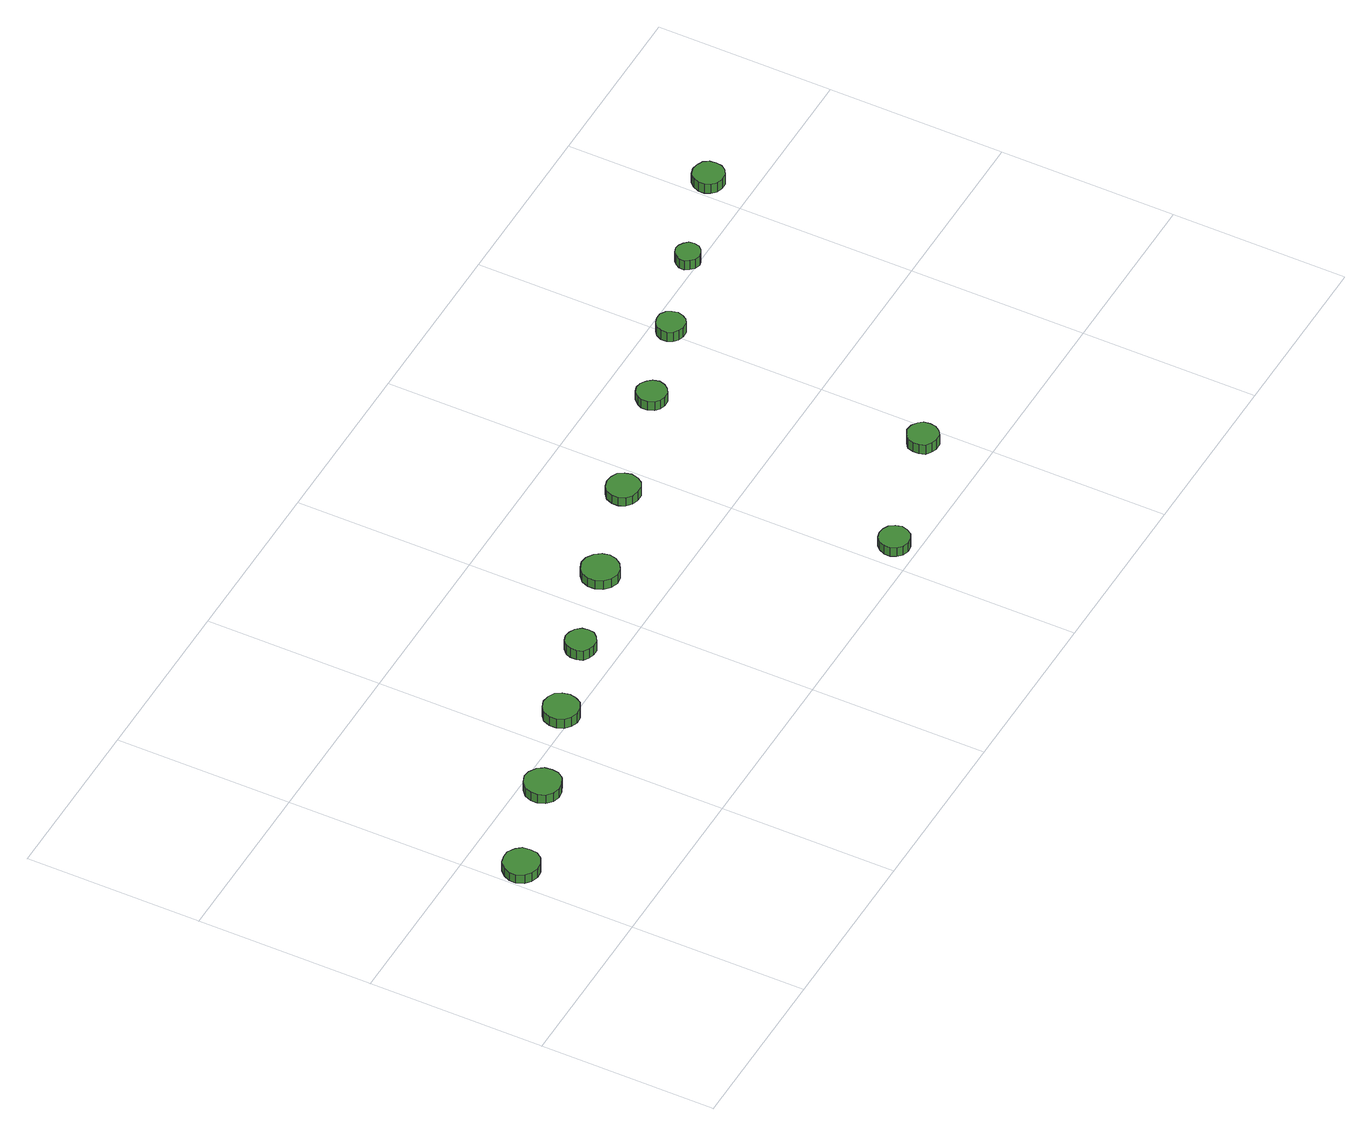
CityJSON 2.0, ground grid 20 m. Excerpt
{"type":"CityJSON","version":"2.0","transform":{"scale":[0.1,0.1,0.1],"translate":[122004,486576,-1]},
"CityObjects":{
"tree1":{"type":"SolitaryVegetationObject","attributes":{"function":"something"},"geometry":[{"type":"MultiSurface","lod":"1","boundaries":[[[0,1,2,3,4,5,6,7,8,9,10,11,12,13,14]],[[15,16,17,18,19,20,21,22,23,24,25,26,27,28,29]],[[0,29,28,1]],[[1,28,27,2]],[[2,27,26,3]],[[3,26,25,4]],[[4,25,24,5]],[[5,24,23,6]],[[6,23,22,7]],[[7,22,21,8]],[[8,21,20,9]],[[9,20,19,10]],[[10,19,18,11]],[[11,18,17,12]],[[12,17,16,13]],[[13,16,15,14]],[[14,15,29,0]]]}]},
"tree2":{"type":"SolitaryVegetationObject","attributes":{"function":"something"},"geometry":[{"type":"MultiSurface","lod":"1","boundaries":[[[30,31,32,33,34,35,36,37,38,39,40,41,42,43,44]],[[45,46,47,48,49,50,51,52,53,54,55,56,57,58,59]],[[30,59,58,31]],[[31,58,57,32]],[[32,57,56,33]],[[33,56,55,34]],[[34,55,54,35]],[[35,54,53,36]],[[36,53,52,37]],[[37,52,51,38]],[[38,51,50,39]],[[39,50,49,40]],[[40,49,48,41]],[[41,48,47,42]],[[42,47,46,43]],[[43,46,45,44]],[[44,45,59,30]]]}]},
"tree3":{"type":"SolitaryVegetationObject","attributes":{"function":"something"},"geometry":[{"type":"MultiSurface","lod":"1","boundaries":[[[60,61,62,63,64,65,66,67,68,69,70,71,72,73,74]],[[75,76,77,78,79,80,81,82,83,84,85,86,87,88,89]],[[60,89,88,61]],[[61,88,87,62]],[[62,87,86,63]],[[63,86,85,64]],[[64,85,84,65]],[[65,84,83,66]],[[66,83,82,67]],[[67,82,81,68]],[[68,81,80,69]],[[69,80,79,70]],[[70,79,78,71]],[[71,78,77,72]],[[72,77,76,73]],[[73,76,75,74]],[[74,75,89,60]]]}]},
"tree4":{"type":"SolitaryVegetationObject","attributes":{"function":"something"},"geometry":[{"type":"MultiSurface","lod":"1","boundaries":[[[90,91,92,93,94,95,96,97,98,99,100,101,102,103,104]],[[105,106,107,108,109,110,111,112,113,114,115,116,117,118,119]],[[90,119,118,91]],[[91,118,117,92]],[[92,117,116,93]],[[93,116,115,94]],[[94,115,114,95]],[[95,114,113,96]],[[96,113,112,97]],[[97,112,111,98]],[[98,111,110,99]],[[99,110,109,100]],[[100,109,108,101]],[[101,108,107,102]],[[102,107,106,103]],[[103,106,105,104]],[[104,105,119,90]]]}]},
"tree5":{"type":"SolitaryVegetationObject","attributes":{"function":"something"},"geometry":[{"type":"MultiSurface","lod":"1","boundaries":[[[120,121,122,123,124,125,126,127,128,129,130,131,132,133,134]],[[135,136,137,138,139,140,141,142,143,144,145,146,147,148,149]],[[120,149,148,121]],[[121,148,147,122]],[[122,147,146,123]],[[123,146,145,124]],[[124,145,144,125]],[[125,144,143,126]],[[126,143,142,127]],[[127,142,141,128]],[[128,141,140,129]],[[129,140,139,130]],[[130,139,138,131]],[[131,138,137,132]],[[132,137,136,133]],[[133,136,135,134]],[[134,135,149,120]]]}]},
"tree6":{"type":"SolitaryVegetationObject","attributes":{"function":"something"},"geometry":[{"type":"MultiSurface","lod":"1","boundaries":[[[150,151,152,153,154,155,156,157,158,159,160,161,162,163,164]],[[165,166,167,168,169,170,171,172,173,174,175,176,177,178,179]],[[150,179,178,151]],[[151,178,177,152]],[[152,177,176,153]],[[153,176,175,154]],[[154,175,174,155]],[[155,174,173,156]],[[156,173,172,157]],[[157,172,171,158]],[[158,171,170,159]],[[159,170,169,160]],[[160,169,168,161]],[[161,168,167,162]],[[162,167,166,163]],[[163,166,165,164]],[[164,165,179,150]]]}]},
"tree7":{"type":"SolitaryVegetationObject","attributes":{"function":"something"},"geometry":[{"type":"MultiSurface","lod":"1","boundaries":[[[180,181,182,183,184,185,186,187,188,189,190,191,192,193,194]],[[195,196,197,198,199,200,201,202,203,204,205,206,207,208,209]],[[180,209,208,181]],[[181,208,207,182]],[[182,207,206,183]],[[183,206,205,184]],[[184,205,204,185]],[[185,204,203,186]],[[186,203,202,187]],[[187,202,201,188]],[[188,201,200,189]],[[189,200,199,190]],[[190,199,198,191]],[[191,198,197,192]],[[192,197,196,193]],[[193,196,195,194]],[[194,195,209,180]]]}]},
"tree8":{"type":"SolitaryVegetationObject","attributes":{"function":"something"},"geometry":[{"type":"MultiSurface","lod":"1","boundaries":[[[210,211,212,213,214,215,216,217,218,219,220,221,222,223,224]],[[225,226,227,228,229,230,231,232,233,234,235,236,237,238,239]],[[210,239,238,211]],[[211,238,237,212]],[[212,237,236,213]],[[213,236,235,214]],[[214,235,234,215]],[[215,234,233,216]],[[216,233,232,217]],[[217,232,231,218]],[[218,231,230,219]],[[219,230,229,220]],[[220,229,228,221]],[[221,228,227,222]],[[222,227,226,223]],[[223,226,225,224]],[[224,225,239,210]]]}]},
"tree9":{"type":"SolitaryVegetationObject","attributes":{"function":"something"},"geometry":[{"type":"MultiSurface","lod":"1","boundaries":[[[240,241,242,243,244,245,246,247,248,249,250,251,252,253,254]],[[255,256,257,258,259,260,261,262,263,264,265,266,267,268,269]],[[240,269,268,241]],[[241,268,267,242]],[[242,267,266,243]],[[243,266,265,244]],[[244,265,264,245]],[[245,264,263,246]],[[246,263,262,247]],[[247,262,261,248]],[[248,261,260,249]],[[249,260,259,250]],[[250,259,258,251]],[[251,258,257,252]],[[252,257,256,253]],[[253,256,255,254]],[[254,255,269,240]]]}]},
"tree10":{"type":"SolitaryVegetationObject","attributes":{"function":"something"},"geometry":[{"type":"MultiSurface","lod":"1","boundaries":[[[270,271,272,273,274,275,276,277,278,279,280,281,282,283,284]],[[285,286,287,288,289,290,291,292,293,294,295,296,297,298,299]],[[270,299,298,271]],[[271,298,297,272]],[[272,297,296,273]],[[273,296,295,274]],[[274,295,294,275]],[[275,294,293,276]],[[276,293,292,277]],[[277,292,291,278]],[[278,291,290,279]],[[279,290,289,280]],[[280,289,288,281]],[[281,288,287,282]],[[282,287,286,283]],[[283,286,285,284]],[[284,285,299,270]]]}]},
"tree11":{"type":"SolitaryVegetationObject","attributes":{"function":"something"},"geometry":[{"type":"MultiSurface","lod":"1","boundaries":[[[300,301,302,303,304,305,306,307,308,309,310,311,312,313,314]],[[315,316,317,318,319,320,321,322,323,324,325,326,327,328,329]],[[300,329,328,301]],[[301,328,327,302]],[[302,327,326,303]],[[303,326,325,304]],[[304,325,324,305]],[[305,324,323,306]],[[306,323,322,307]],[[307,322,321,308]],[[308,321,320,309]],[[309,320,319,310]],[[310,319,318,311]],[[311,318,317,312]],[[312,317,316,313]],[[313,316,315,314]],[[314,315,329,300]]]}]},
"tree12":{"type":"SolitaryVegetationObject","attributes":{"function":"something"},"geometry":[{"type":"MultiSurface","lod":"1","boundaries":[[[330,331,332,333,334,335,336,337,338,339,340,341,342,343,344]],[[345,346,347,348,349,350,351,352,353,354,355,356,357,358,359]],[[330,359,358,331]],[[331,358,357,332]],[[332,357,356,333]],[[333,356,355,334]],[[334,355,354,335]],[[335,354,353,336]],[[336,353,352,337]],[[337,352,351,338]],[[338,351,350,339]],[[339,350,349,340]],[[340,349,348,341]],[[341,348,347,342]],[[342,347,346,343]],[[343,346,345,344]],[[344,345,359,330]]]}]}
},
"vertices":[
[43,141,17],[42,150,17],[37,156,17],[29,161,17],[21,161,17],[13,159,17],[7,153,17],[3,145,17],[3,137,17],[7,129,17],[13,124,17],[21,121,17],[29,122,17],[37,126,17],[42,133,17],[42,133,5],[37,126,5],[29,122,5],[21,121,5],[13,124,5],[7,129,5],[3,137,5],[3,145,5],[7,153,5],[13,159,5],[21,161,5],[29,161,5],[37,156,5],[42,150,5],[43,141,5],
[159,177,17],[158,185,17],[153,192,17],[145,197,17],[137,198,17],[129,195,17],[122,189,17],[119,181,17],[119,173,17],[122,165,17],[129,159,17],[137,157,17],[145,158,17],[153,162,17],[158,169,17],[158,169,5],[153,162,5],[145,158,5],[137,157,5],[129,159,5],[122,165,5],[119,173,5],[119,181,5],[122,189,5],[129,195,5],[137,198,5],[145,197,5],[153,192,5],[158,185,5],[159,177,5],
[266,212,18],[264,220,18],[260,227,18],[252,231,18],[244,232,18],[236,229,18],[230,224,18],[227,216,18],[227,208,18],[230,200,18],[236,195,18],[244,192,18],[252,193,18],[260,197,18],[264,204,18],[264,204,5],[260,197,5],[252,193,5],[244,192,5],[236,195,5],[230,200,5],[227,208,5],[227,216,5],[230,224,5],[236,229,5],[244,232,5],[252,231,5],[260,227,5],[264,220,5],[266,212,5],
[360,240,18],[359,247,18],[354,253,18],[348,256,18],[341,257,18],[335,255,18],[329,250,18],[327,244,18],[327,237,18],[329,230,18],[335,226,18],[341,224,18],[348,224,18],[354,228,18],[359,233,18],[359,233,5],[354,228,5],[348,224,5],[341,224,5],[335,226,5],[329,230,5],[327,237,5],[327,244,5],[329,250,5],[335,255,5],[341,257,5],[348,256,5],[354,253,5],[359,247,5],[360,240,5],
[470,273,17],[468,281,17],[463,288,17],[455,293,17],[447,294,17],[439,291,17],[432,285,17],[429,277,17],[429,269,17],[432,261,17],[439,255,17],[447,252,17],[455,253,17],[463,258,17],[468,265,17],[468,265,5],[463,258,5],[455,253,5],[447,252,5],[439,255,5],[432,261,5],[429,269,5],[429,277,5],[432,285,5],[439,291,5],[447,294,5],[455,293,5],[463,288,5],[468,281,5],[470,273,5],
[647,25,18],[645,32,18],[641,38,18],[635,41,18],[628,42,18],[621,40,18],[616,35,18],[613,28,18],[613,21,18],[616,15,18],[621,10,18],[628,8,18],[635,9,18],[641,12,18],[645,18,18],[645,18,6],[641,12,6],[635,9,6],[628,8,6],[621,10,6],[616,15,6],[613,21,6],[613,28,6],[616,35,6],[621,40,6],[628,42,6],[635,41,6],[641,38,6],[645,32,6],[647,25,6],
[587,309,17],[585,316,17],[581,323,17],[574,326,17],[566,327,17],[559,325,17],[553,320,17],[550,313,17],[550,305,17],[553,298,17],[559,293,17],[566,291,17],[574,291,17],[581,295,17],[585,301,17],[585,301,5],[581,295,5],[574,291,5],[566,291,5],[559,293,5],[553,298,5],[550,305,5],[550,313,5],[553,320,5],[559,325,5],[566,327,5],[574,326,5],[581,323,5],[585,316,5],[587,309,5],
[796,71,18],[795,78,18],[791,83,18],[785,87,18],[777,88,18],[771,85,18],[765,81,18],[763,74,18],[763,67,18],[765,60,18],[771,56,18],[777,54,18],[785,54,18],[791,58,18],[795,64,18],[795,64,5],[791,58,5],[785,54,5],[777,54,5],[771,56,5],[765,60,5],[763,67,5],[763,74,5],[765,81,5],[771,85,5],[777,88,5],[785,87,5],[791,83,5],[795,78,5],[796,71,5],
[723,348,17],[721,355,17],[717,360,17],[711,364,17],[704,365,17],[698,363,17],[693,358,17],[690,352,17],[690,345,17],[693,338,17],[698,334,17],[704,332,17],[711,332,17],[717,336,17],[721,341,17],[721,341,5],[717,336,5],[711,332,5],[704,332,5],[698,334,5],[693,338,5],[690,345,5],[690,352,5],[693,358,5],[698,363,5],[704,365,5],[711,364,5],[717,360,5],[721,355,5],[723,348,5],
[820,377,20],[818,384,20],[815,389,20],[809,393,20],[802,393,20],[796,391,20],[791,387,20],[788,381,20],[788,374,20],[791,368,20],[796,364,20],[802,362,20],[809,362,20],[815,366,20],[818,371,20],[818,371,7],[815,366,7],[809,362,7],[802,362,7],[796,364,7],[791,368,7],[788,374,7],[788,381,7],[791,387,7],[796,391,7],[802,393,7],[809,393,7],[815,389,7],[818,384,7],[820,377,7],
[916,409,23],[915,415,23],[911,419,23],[906,422,23],[901,423,23],[895,421,23],[891,417,23],[888,412,23],[888,406,23],[891,401,23],[895,397,23],[901,395,23],[906,396,23],[911,399,23],[915,403,23],[915,403,10],[911,399,10],[906,396,10],[901,395,10],[895,397,10],[891,401,10],[888,406,10],[888,412,10],[891,417,10],[895,421,10],[901,423,10],[906,422,10],[911,419,10],[915,415,10],[916,409,10],
[1029,443,27],[1028,450,27],[1024,456,27],[1017,459,27],[1010,460,27],[1003,458,27],[998,453,27],[995,446,27],[995,439,27],[998,433,27],[1003,428,27],[1010,426,27],[1017,426,27],[1024,430,27],[1028,436,27],[1028,436,14],[1024,430,14],[1017,426,14],[1010,426,14],[1003,428,14],[998,433,14],[995,439,14],[995,446,14],[998,453,14],[1003,458,14],[1010,460,14],[1017,459,14],[1024,456,14],[1028,450,14],[1029,443,14]
]}
